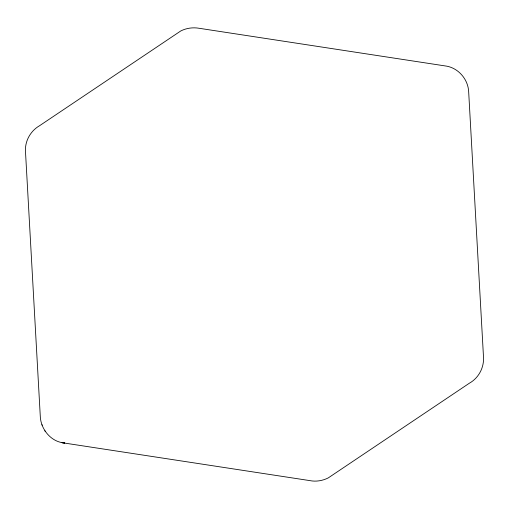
<?xml version="1.0" encoding="UTF-8"?>
<svg xmlns="http://www.w3.org/2000/svg" width="509" height="509" viewBox="0 0 509 509"><rect width="100%" height="100%" fill="white"/><g stroke="black" fill="none" stroke-linecap="round" stroke-linejoin="round"><path stroke-width="0.76" d="M64.643 442.976C51.6 442.117 41.477 430.226 40.357 417.565L25.45 150.899C25.017 140.688 30.737 130.749 39.575 125.717L180.708 30.998C186.364 28.084 192.962 27.193 199.229 28.294L446.978 66.202C458.768 68.562 467.905 79.359 468.643 91.321L483.55 357.992C483.83 368.198 478.377 378.174 469.425 383.175L328.292 477.887C322.655 480.75 315.994 481.889 309.771 480.598L62.022 442.69L64.732 442.976M41.903 424.716L42.145 425.2M44.881 430.76L45.155 431.314"/></g></svg>
